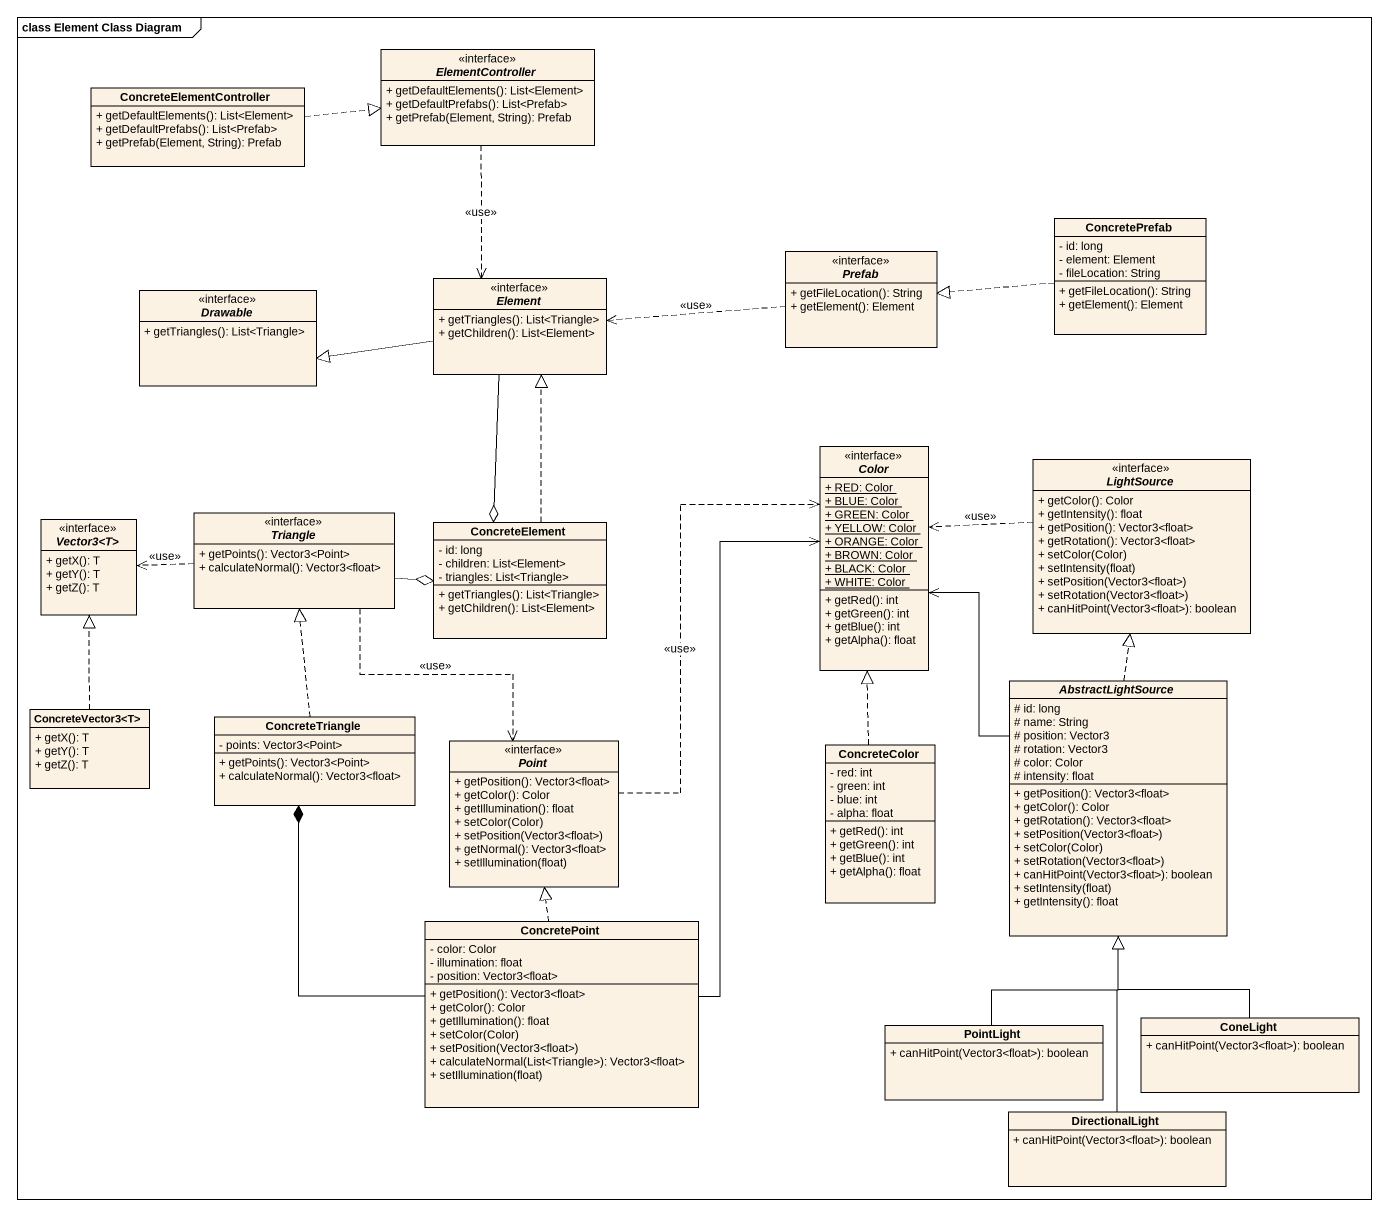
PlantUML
@startuml
mainframe class Element Class Diagram
hide circle
hide empty members
skinparam classAttributeIconSize 0
class ConcreteElementController {
  + getDefaultElements(): List<Element>
  + getDefaultPrefabs(): List<Prefab>
  + getPrefab(Element, String): Prefab
}
interface ElementController {
  + getDefaultElements(): List<Element>
  + getDefaultPrefabs(): List<Prefab>
  + getPrefab(Element, String): Prefab
}
class ConcretePrefab {
  - id: long
  - element: Element
  - fileLocation: String
  + getFileLocation(): String
  + getElement(): Element
}
interface Element {
  + getTriangles(): List<Triangle>
  + getChildren(): List<Element>
}
interface Prefab {
  + getFileLocation(): String
  + getElement(): Element
}
interface Drawable {
  + getTriangles(): List<Triangle>
}
interface Color {
  {static} + RED: Color
  {static} + BLUE: Color
  {static} + GREEN: Color
  {static} + YELLOW: Color
  {static} + ORANGE: Color
  {static} + BROWN: Color
  {static} + BLACK: Color
  {static} + WHITE: Color
  + getRed(): int
  + getGreen(): int
  + getBlue(): int
  + getAlpha(): float
}
interface LightSource {
  + getColor(): Color
  + getIntensity(): float
  + getPosition(): Vector3<float>
  + getRotation(): Vector3<float>
  + setColor(Color)
  + setIntensity(float)
  + setPosition(Vector3<float>)
  + setRotation(Vector3<float>)
  + canHitPoint(Vector3<float>): boolean
}
interface "Vector3<T>" as Vector3_T {
  + getX(): T
  + getY(): T
  + getZ(): T
}
interface Triangle {
  + getPoints(): Vector3<Point>
  + calculateNormal(): Vector3<float>
}
class ConcreteElement {
  - id: long
  - children: List<Element>
  - triangles: List<Triangle>
  + getTriangles(): List<Triangle>
  + getChildren(): List<Element>
}
class "ConcreteVector3<T>" as ConcreteVector3_T {
  + getX(): T
  + getY(): T
  + getZ(): T
}
abstract class AbstractLightSource {
  # id: long
  # name: String
  # position: Vector3
  # rotation: Vector3
  # color: Color
  # intensity: float
  + getPosition(): Vector3<float>
  + getColor(): Color
  + getRotation(): Vector3<float>
  + setPosition(Vector3<float>)
  + setColor(Color)
  + setRotation(Vector3<float>)
  + canHitPoint(Vector3<float>): boolean
  + setIntensity(float)
  + getIntensity(): float
}
class ConcreteTriangle {
  - points: Vector3<Point>
  + getPoints(): Vector3<Point>
  + calculateNormal(): Vector3<float>
}
interface Point {
  + getPosition(): Vector3<float>
  + getColor(): Color
  + getIllumination(): float
  + setColor(Color)
  + setPosition(Vector3<float>)
  + getNormal(): Vector3<float>
  + setIllumination(float)
}
class ConcreteColor {
  - red: int
  - green: int
  - blue: int
  - alpha: float
  + getRed(): int
  + getGreen(): int
  + getBlue(): int
  + getAlpha(): float
}
class ConcretePoint {
  - color: Color
  - illumination: float
  - position: Vector3<float>
  + getPosition(): Vector3<float>
  + getColor(): Color
  + getIllumination(): float
  + setColor(Color)
  + setPosition(Vector3<float>)
  + calculateNormal(List<Triangle>): Vector3<float>
  + setIllumination(float)
}
class PointLight {
  + canHitPoint(Vector3<float>): boolean
}
class ConeLight {
  + canHitPoint(Vector3<float>): boolean
}
class DirectionalLight {
  + canHitPoint(Vector3<float>): boolean
}
ConcreteElementController .right.|> ElementController
ElementController ..> Element : <<use>>
ConcretePrefab .left.|> Prefab
Element -left-|> Drawable
Element --o ConcreteElement
Prefab .left.> Element : <<use>>
LightSource .left.> Color : <<use>>
Triangle .left.> Vector3_T : <<use>>
Triangle -right-o ConcreteElement
Triangle ..> Point : <<use>>
ConcreteElement .up.|> Element
ConcreteVector3_T .up.|> Vector3_T
AbstractLightSource -up-> Color
AbstractLightSource .up.|> LightSource
ConcreteTriangle .up.|> Triangle
Point .up.> Color : <<use>>
ConcreteColor .up.|> Color
ConcretePoint -up-> Color
ConcretePoint -up-* ConcreteTriangle
ConcretePoint .up.|> Point
PointLight -up-|> AbstractLightSource
ConeLight -up-|> AbstractLightSource
DirectionalLight -up-|> AbstractLightSource
@enduml
